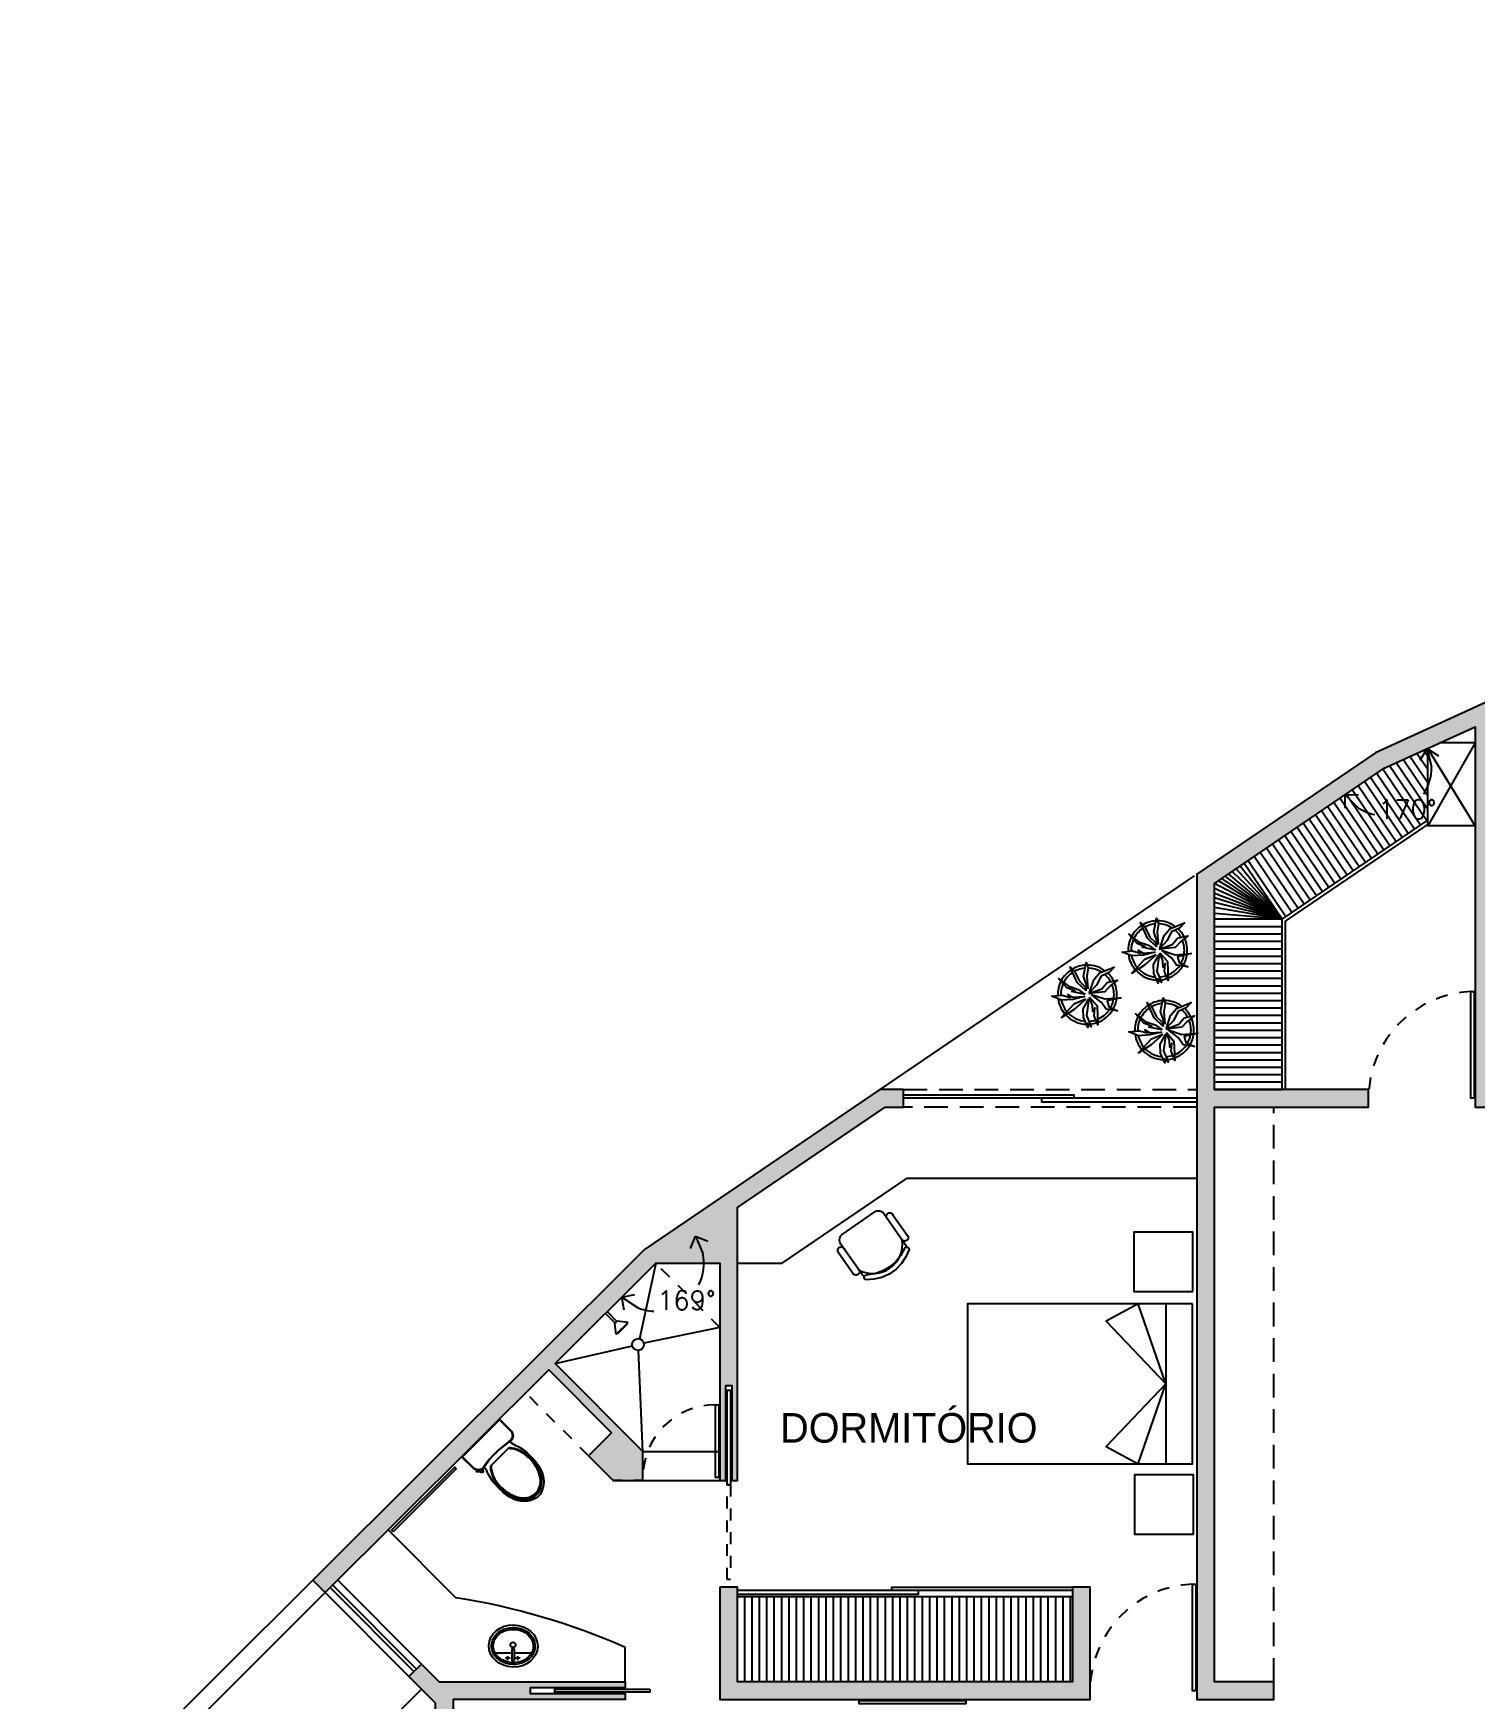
# Model space of a CAD drawing. Extents: x 2414.5 to 2499.6, y 2435.1 to 2467.4.
# Drawn here: x 2467.08 to 2479.27, y 2453.29 to 2467.37 of the extents above; entities that cross this region are included whole.
import ezdxf

# ---------------------------------------------------------------- set-up
doc = ezdxf.new("R2010")
doc.units = 0
doc.header["$LTSCALE"] = 4
doc.header["$MEASUREMENT"] = 0
doc.header["$PDMODE"] = 35
doc.header["$PDSIZE"] = 0.24
doc.linetypes.add('HIDDEN2', pattern=[0.1875, 0.125, -0.0625])
doc.linetypes.add('OCULTA1', pattern=[0.15000000000000002, 0.1, -0.05])
doc.layers.get('0').update_dxf_attribs({"linetype": 'CONTINUOUS'})
doc.layers.get('Defpoints').update_dxf_attribs({"linetype": 'CONTINUOUS'})
for name, color, linetype in [('calidad', 251, 'CONTINUOUS'), ('cotas', 7, 'CONTINUOUS'), ('MUE', 7, 'CONTINUOUS'), ('MUEBLES', 7, 'CONTINUOUS'), ('Muros', 2, 'CONTINUOUS'), ('Pisos', 8, 'CONTINUOUS'), ('PUERTA', 7, 'CONTINUOUS'), ('SANI', 7, 'CONTINUOUS')]:
    doc.layers.add(name, color=color, linetype=linetype)
doc.styles.add('INCESED901 NDLT BT', font='')
doc.styles.add('ROMANS', font='ROMANS.SHX')
doc.styles.get('INCESED901 NDLT BT').set_extended_font_data('Incised901 NdIt BT')
doc.dimstyles.new('1-100', dxfattribs={"dimtxt": 0.16, "dimasz": 0.16, "dimexe": 0, "dimexo": 0, "dimgap": 0.05, "dimtad": 0, "dimtih": 1, "dimtoh": 1, "dimzin": 1, "dimdsep": 46, "dimtxsty": 'ROMANS', "dimblk": 'OPEN90', "dimcen": 0, "dimse1": 1, "dimse2": 1, "dimclrd": 7, "dimclre": 7, "dimclrt": 2, "dimadec": 0, "dimazin": 0, "dimtfac": 1, "dimtofl": 0, "dimtmove": 0, "dimatfit": 3, "dimldrblk": 'OPEN90', "dimfxl": 1, "dimtolj": 1, "dimtzin": 1, "dimarcsym": 0})

# ---------------------------------------------------------------- blocks, each defined once
blk = doc.blocks.new('_OPEN90')
at = {"color": 0, "linetype": 'ByBlock'}
for p, q in [((0, 0), (-1, 0)), ((-0.5, 0.5), (0, 0)), ((0, 0), (-0.5, -0.5))]:
    blk.add_line(p, q, dxfattribs=at)
blk = doc.blocks.new('*D29')
at = {"layer": 'cotas', "color": 7}
for start, end in [(326.8987513794829, 1.307265955716979), (237.3269953532336, 258.5239594933266)]:
    blk.add_arc((2478.484249316174, 2461.162992491958), 0.399014498162811, start, end, dxfattribs=at)
at = {"layer": 'Defpoints', "color": 0}
for p in [(2478.955474387479, 2461.377136129383), (2478.484249316173, 2461.162992491958), (2478.484249316173, 2461.162992491958), (2478.490817490493, 2460.764032056789), (2472.336463153427, 2456.985698114398)]:
    blk.add_point(p, dxfattribs=at)
at = {"layer": 'cotas', "color": 7, "xscale": 0.16, "yscale": 0.16, "zscale": 0.16}
for p, rotation in [((2478.847513135277, 2461.328074191351), 102.8731123676078), ((2478.154213789152, 2460.938740132666), 135.7611489413428)]:
    blk.add_blockref('_OPEN90', p, dxfattribs=dict(at, rotation=rotation))
at = {"layer": 'cotas', "color": 2, "insert": (2478.679624038596, 2460.815082607674), "char_height": 0.16, "attachment_point": 5, "style": 'ROMANS'}
blk.add_mtext('\\A1;170°', dxfattribs=at)
blk = doc.blocks.new('*D30')
at = {"layer": 'cotas', "color": 7}
for start, end in [(333.2030121819358, 11.46772475016267), (247.6416727070229, 267.7123555036475)]:
    blk.add_arc((2472.336463153427, 2456.985698114398), 0.406013534419294, start, end, dxfattribs=at)
at = {"layer": 'Defpoints', "color": 0}
for p in [(2478.484249316173, 2461.162992491958), (2472.336463153427, 2456.985698114398), (2472.336463153427, 2456.985698114398), (2472.416305964991, 2456.587612551267), (2469.54685762344, 2454.204445125669)]:
    blk.add_point(p, dxfattribs=at)
at = {"layer": 'cotas', "color": 7, "xscale": 0.16, "yscale": 0.16, "zscale": 0.16}
for p, rotation in [((2472.672287769892, 2457.213884041018), 112.8315136398086), ((2472.048938103853, 2456.699033962472), 146.277883817377)]:
    blk.add_blockref('_OPEN90', p, dxfattribs=dict(at, rotation=rotation))
at = {"layer": 'cotas', "color": 2, "insert": (2472.595018491576, 2456.672654783138), "char_height": 0.16, "attachment_point": 5, "style": 'ROMANS'}
blk.add_mtext('\\A1;169°', dxfattribs=at)
blk = doc.blocks.new('S-209')
at = {"linetype": 'Continuous'}
for p, q in [((7.789970045272206, -17.97862261499626), (7.794829179889539, -17.98348174961359)), ((7.88148415524494, -18.29204138587837), (7.726661221898852, -18.13721845253228)), ((8.040192371208313, -18.22884494093237), (8.035333236590981, -18.22398580631503)), ((7.929700012917747, -18.35032633731913), (7.9091487663816, -18.35232991411468)), ((7.932111502754142, -18.36364955928554), (7.911844449736486, -18.36722318661392)), ((7.916024684091598, -18.3823368693808), (7.930124646163249, -18.37933659185931)), ((7.917750728804782, -18.39665209576069), (7.91939956747333, -18.41032692497913)), ((7.919552364164344, -18.41145748726392), (7.933555319072491, -18.40785426650556)), ((7.929981108868443, -18.37876598989482), (7.934024500672049, -18.3750361518894)), ((7.930223268725014, -18.38011921068193), (7.933355276145792, -18.40673201436234))]:
    blk.add_line(p, q, dxfattribs=at)
blk.add_line((8.119738694929257, -17.89907629127531), (8.10974064537753, -17.90907434082704))
for points in [[(7.675832465868546, -18.12735036759926), (7.696902821467975, -18.09779360883975, -0.086549), (7.767463950345724, -17.98462070530789), (7.780745038728672, -17.96939760845272, -0.042987), (7.814375498826137, -17.93760960166465, -0.101197), (7.902823965935442, -17.87002918233979, -0.27979), (8.121363252663146, -17.87219050194268), (8.146624484261888, -17.89745173354142, -0.27979), (8.148785803864778, -18.11599102026913, -0.101197), (8.08120538453992, -18.20443948737843, -0.042987), (8.049417377751846, -18.2380699474759), (8.034194280896687, -18.25135103585885, -0.086549), (7.921021377364819, -18.3219121647366), (7.890540194461276, -18.34364151955783)], [(7.911647920717341, -18.36689725919814, -0.000147), (7.911288736081723, -18.36485589540619, -0.000264), (7.910886002307468, -18.36255581808891, -0.000185), (7.910315233807072, -18.35927884116456, -0.0004730000000000001), (7.910303509679499, -18.35921106105203, -8e-06), (7.909575647861793, -18.35497512043736, -0.001562), (7.909185870580791, -18.35266328568533, -0.124491), (7.909188368619336, -18.35263350906587, -0.272659), (7.909200459125895, -18.35262318383989, -0.272659), (7.909215380742805, -18.35262874613905, -0.124491), (7.909227920896302, -18.35265587483765, -0.001562), (7.90965233764513, -18.35496161437563, -8e-06), (7.910417137126125, -18.3591910267829, -0.0004730000000000001), (7.910429310900636, -18.35925872362748, -0.000185), (7.911013768652259, -18.36253330243482, -0.000264), (7.911421981457723, -18.36483239719027, -0.000182), (7.911868763978325, -18.36736187771395)], [(7.934024500672049, -18.3750361518894, -0.000303), (7.933566826703389, -18.37252115998929, -0.0007059999999999999), (7.93337284568356, -18.37144284001728, -2e-06), (7.93251933252703, -18.36665957915736, -0.000278), (7.932513770227869, -18.36662823710041, -0.000204), (7.932042307086441, -18.36396253020807, -0.000208), (7.931582118425645, -18.36134789987718, -0.000265), (7.931228446128418, -18.35932746964824, -0.000185), (7.930724042185372, -18.35643041107943, -0.000475), (7.930713683652205, -18.35637042484717, -8e-06), (7.930074235745407, -18.35264743146736, -0.001574), (7.929732420804473, -18.3506189742079, -0.124305), (7.929734635731984, -18.35059261157445, -0.272823), (7.929745343990548, -18.35058346875338, -0.272823), (7.929758550287657, -18.3505884148697, -0.124305), (7.929769641578797, -18.35061242934691, -0.001574), (7.930142232354608, -18.35263545753594, -8e-06), (7.930814687677382, -18.35635262215913, -0.000475), (7.930825462550307, -18.35641252512345, -0.000185), (7.931342323378898, -18.35930738541834, -0.000265), (7.931701008406806, -18.36132693300699, -0.000208), (7.93216281246586, -18.36394128022684, -0.000204), (7.932631511111299, -18.3666074867269, -0.000278), (7.932637006796099, -18.36663882878385, -2e-06), (7.933470951984025, -18.37142553693696, -0.0007059999999999999), (7.933657472195399, -18.37250518919619, -0.000303), (7.934087567818519, -18.37502504394467)]]:
    blk.add_lwpolyline(points, format="xyb", dxfattribs=at)
for points in [[(7.904444959801007, -18.43256807793751), (7.802636133218918, -18.5343769045196), (7.484438081684972, -18.21617885298565), (7.58624690826706, -18.11437002640356, -0.473386), (7.680605118391445, -18.13526485316122), (7.685904290825309, -18.14323822581848, 0.095339), (7.875576760386093, -18.33291069537926), (7.883550133043354, -18.33820986781313), (7.902376134238652, -18.35283869795198, -0.36066)], [(7.677252850585342, -18.1385673600395, 0.09500700000000001), (7.880197865237251, -18.34151237469141, -0.4553), (7.90121469619745, -18.42914356685668), (7.802636133218918, -18.52772212983521), (7.491092856369358, -18.21617885298565), (7.589671419347891, -18.11760029000712, -0.4553), (7.677302594859571, -18.13861710431373, -6.517447)]]:
    blk.add_lwpolyline(points, format="xyb", close=True, dxfattribs=at)
for centre, radius, start, end in [((8.03141834389014, -18.13370059807781), 0.2798870788596822, 100.6107259999994, 118.990961999999), ((8.028331967306785, -18.13685575398911), 0.270208894453379, 100.6983890000006, 119.0341870000022), ((8.004660770549238, -18.05231831594769), 0.1829031373734923, 74.08576600000029, 98.32751899999916), ((8.00778020450934, -18.04919888198759), 0.1926305920057885, 74.08576600000029, 98.32751899999916), ((8.02366611425849, -17.99348351291595), 0.1346946941713231, 44.49907799999899, 74.08576600000029), ((8.038760145788814, -18.17991404470638), 0.321168439170113, 135.0000000000015, 152.1416410000037), ((8.035640728482303, -18.18303346201289), 0.3114409845378168, 135.0000000000015, 152.1416410000037), ((8.088002847186008, -18.22908143856823), 0.3907548613132644, 119.4698349999979, 135.0078089999984), ((8.084960602616952, -18.23227812853374), 0.381136639619857, 119.5153429999981, 135.0079939999991), ((8.020546696951978, -17.99660293022247), 0.1249672630907602, 44.46008500000237, 74.08576600000029), ((8.022212055982106, -17.99826828925259), 0.1249672630907602, 15.91423400000238, 45.53991500000221), ((8.025331473288617, -17.99514887194608), 0.1346946941713231, 15.91423400000238, 45.5009220000025), ((7.966496670256879, -18.01415421565533), 0.1829031373734923, 351.6724809999981, 15.91423400000238), ((7.96961610421698, -18.01103478169523), 0.1926305920057885, 351.6724809999981, 15.91423400000238), ((7.91929121921483, -18.1376878672821), 0.1926305920057885, 171.6724809999981, 179.8603729999968), ((7.974026974144174, -18.1456998096545), 0.2479496096535734, 152.1416410000037, 171.6724809999981), ((7.916171785254728, -18.1408073012422), 0.1829031373734923, 171.6724809999981, 180.9535709999973), ((7.970907556837663, -18.14881922696101), 0.2382221785730104, 152.1416410000037, 171.6724809999981), ((7.786536857670828, -17.93385438358762), 0.381136639619857, 314.9920059999994, 330.4846570000017), ((7.789733547636337, -17.93081213901856), 0.3907548613132644, 314.992190999997, 330.5301649999973), ((7.881959232215464, -17.99048301889778), 0.270208894453379, 330.9658129999979, 349.3016110000019), ((7.885114388126762, -17.98739664231443), 0.2798870788596822, 331.009037999998, 349.3892739999959), ((7.87800768496237, -18.10264320094984), 0.1829031373734923, 269.0464290000005, 278.3275189999991), ((7.872985744846251, -17.97131277133737), 0.3208411878363783, 271.5178219999995, 276.449689999999), ((7.869995759243562, -18.04790742936691), 0.2382221785730104, 278.3275189999991, 297.8583590000001), ((7.873115176550073, -18.0447880120604), 0.2479496096535734, 278.3275189999991, 297.8583590000001), ((7.835781524191678, -17.98317425772227), 0.3114409845378168, 297.8583590000001, 315.0000000000015), ((7.838900941498189, -17.98005484041576), 0.321168439170113, 297.8583590000001, 315.0000000000015)]:
    blk.add_arc(centre, radius, start, end, dxfattribs=at)
blk = doc.blocks.new('Silla2')
at = {"layer": 'MUE'}
for p, q in [((0.1282898167702058, 0.2226110246030508), (0.4436554349578614, 0.2226110246030508)), ((0.404234732684408, 0.2790426543775588), (0.1677105190436592, 0.2790426543775588)), ((0.499308191108625, 0.1669582684522872), (0.499308191108625, -0.1669582684522943)), ((0.4436554349578614, -0.2226110246030579), (0.1282898167702058, -0.2226110246030579)), ((0.404234732684408, -0.2782637807538215), (0.1677105190436592, -0.2782637807538215))]:
    blk.add_line(p, q, dxfattribs=at)
at = {"layer": 'MUE', "extrusion": (0, 0, -1), "flags": 128}
for points in [[(-0.0726370606194422, -0.2226110246030508), (-0.03694114466033227, -0.1645944249456477), (-0.01245364591737541, -0.1010296024627646), (0, -0.0340592287492214), (0, 0.03405922874921963), (-0.01245364591737541, 0.101029602462761), (-0.03694114466033227, 0.1645944249456459), (-0.0726370606194422, 0.2226110246030455)], [(-0.1022833057525503, -0.1953552313067082), (-0.0711058774982476, -0.1342193931551403), (-0.05194569668637428, -0.06832166777479287), (-0.04548253557759097, 1.77635683940025e-15), (-0.05194569668637428, 0.06832166777479465), (-0.0711058774982476, 0.1342193931551403), (-0.1022833057525574, 0.19535523130671)], [(-0.0726370606194422, 0.2226110246030508), (-0.0758397770110193, 0.2245659312946913), (-0.0793470097010669, 0.2258994871861919), (-0.08303948308189746, 0.2265663400858369), (-0.08679162179387134, 0.2265438113487033), (-0.09047582135090693, 0.2258326671426047), (-0.09396678777342515, 0.2244570923919103), (-0.09714579864456852, 0.2224638682853222), (-0.09990474067758015, 0.2199207813193738), (-0.1021497864829968, 0.2169143179835782), (-0.1038045854943235, 0.2135467234874984), (-0.1048128605337482, 0.2099325245578907), (-0.1051403217127316, 0.2061946345602905), (-0.1047758325785395, 0.2024601734038516), (-0.1037317888478952, 0.1988561443880954), (-0.1020436968477156, 0.1955051150153757)], [(-0.1025195096349378, 0.2162849401150932), (-0.1107326384088836, 0.219769013146573), (-0.1193969609138179, 0.2218959275022847), (-0.1282898167702058, 0.2226110246030508)], [(-0.1839425729209765, 0.2233898982267952), (-0.1783905812931152, 0.2223440936173144), (-0.1727411820061917, 0.2223951427505995), (-0.1672089956457086, 0.2235411062709218), (-0.1620041898800082, 0.2257384490430923), (-0.157324495194068, 0.2289036940515317), (-0.1533476931116198, 0.2329165936907103), (-0.1502248622780229, 0.2376246979696948), (-0.1480746389849941, 0.2428491460847795), (-0.1469787101798943, 0.2483914613384623), (-0.1469787101798943, 0.2540410912659059), (-0.1480746389849941, 0.2595834065195888), (-0.1502248622780229, 0.2648078546346717), (-0.1533476931116198, 0.2695159589136544), (-0.157324495194068, 0.273528858552833), (-0.1620041898800082, 0.2766941035612689), (-0.1672089956457086, 0.2788914463334375), (-0.1727411820061988, 0.2800374098537564), (-0.1783905812931152, 0.2800884589870378), (-0.1839425729209836, 0.2790426543775553)], [(-0.3880026788070978, 0.2790426543775553), (-0.3935546704349591, 0.280088458987036), (-0.3992040697218755, 0.280037409853751), (-0.4047362560823657, 0.2788914463334287), (-0.409941061848059, 0.27669410356126), (-0.4146207565339992, 0.2735288585528206), (-0.4185975586164474, 0.2695159589136438), (-0.4217203894500443, 0.2648078546346611), (-0.423870612743066, 0.2595834065195781), (-0.4249665415481729, 0.2540410912658952), (-0.4249665415481729, 0.2483914613384535), (-0.423870612743066, 0.2428491460847724), (-0.4217203894500443, 0.2376246979696894), (-0.4185975586164474, 0.2329165936907067), (-0.4146207565339992, 0.2289036940515299), (-0.409941061848059, 0.2257384490430923), (-0.4047362560823657, 0.2235411062709236), (-0.3992040697218755, 0.222395142750603), (-0.3935546704349591, 0.222344093617318), (-0.3880026788070978, 0.2233898982267988)], [(-0.4436554349578614, 0.2226110246030508), (-0.4533194346455858, 0.2217655341860567), (-0.4626897985930185, 0.2192547527335567), (-0.4714818130332432, 0.2151549690694683), (-0.4794283370564827, 0.2095907530458323), (-0.4862879195514154, 0.2027311705509014), (-0.4918521355750443, 0.1947846465276637), (-0.4959519192391326, 0.1859926320874337), (-0.4984627006916327, 0.1766222681400009), (-0.499308191108625, 0.1669582684522783)], [(-0.1020436968477227, -0.195505115015381), (-0.1037317888478952, -0.1988561443881007), (-0.1047758325785395, -0.2024601734038587), (-0.1051403217127387, -0.2061946345602976), (-0.1048128605337482, -0.2099325245578996), (-0.1038045854943235, -0.2135467234875073), (-0.1021497864830039, -0.2169143179835871), (-0.09990474067758015, -0.2199207813193844), (-0.09714579864456852, -0.2224638682853328), (-0.09396678777342515, -0.2244570923919191), (-0.09047582135090693, -0.2258326671426154), (-0.08679162179387134, -0.2265438113487139), (-0.08303948308189746, -0.2265663400858475), (-0.0793470097010669, -0.2258994871862026), (-0.0758397770110193, -0.2245659312947019), (-0.0726370606194422, -0.2226110246030615)], [(-0.1282898167702058, -0.2226110246030579), (-0.1193969609138179, -0.2218959275022918), (-0.1107326384088836, -0.2197690131465801), (-0.1025195096349378, -0.2162849401151004)], [(-0.1839425729209694, -0.2782637807538251), (-0.1783905812931081, -0.2793095853633059), (-0.1727411820061846, -0.2792585362300208), (-0.1672089956457015, -0.2781125727096985), (-0.1620041898800011, -0.2759152299375298), (-0.1573244951940609, -0.2727499849290904), (-0.1533476931116127, -0.2687370852899118), (-0.1502248622780158, -0.2640289810109291), (-0.1480746389849941, -0.2588045328958462), (-0.1469787101798872, -0.2532622176421633), (-0.1469787101798872, -0.2476125877147197), (-0.1480746389849941, -0.2420702724610369), (-0.1502248622780158, -0.2368458243459539), (-0.1533476931116127, -0.2321377200669694), (-0.1573244951940609, -0.2281248204277908), (-0.1620041898800011, -0.2249595754193514), (-0.1672089956457015, -0.222762232647181), (-0.1727411820061846, -0.2216162691268586), (-0.1783905812931081, -0.2215652199935736), (-0.1839425729209694, -0.2226110246030526)], [(-0.3880026788070907, -0.2226110246030597), (-0.393554670434952, -0.2215652199935789), (-0.3992040697218755, -0.2216162691268622), (-0.4047362560823586, -0.222762232647181), (-0.409941061848059, -0.2249595754193496), (-0.4146207565339992, -0.2281248204277873), (-0.4185975586164474, -0.2321377200669659), (-0.4217203894500443, -0.2368458243459504), (-0.4238706127430731, -0.2420702724610333), (-0.4249665415481729, -0.2476125877147162), (-0.4249665415481729, -0.2532622176421597), (-0.4238706127430731, -0.2588045328958426), (-0.4217203894500443, -0.2640289810109273), (-0.4185975586164474, -0.26873708528991), (-0.4146207565339992, -0.2727499849290886), (-0.409941061848059, -0.275915229937528), (-0.4047362560823586, -0.2781125727096967), (-0.3992040697218684, -0.2792585362300173), (-0.3935546704349449, -0.2793095853633023), (-0.3880026788070836, -0.2782637807538197)], [(-0.499308191108625, -0.1669582684522943), (-0.4982388390044008, -0.1778155825708314), (-0.4950718772933911, -0.1882556561966453), (-0.4899290105381056, -0.1978772831551563), (-0.4830078762237875, -0.2063107097182204), (-0.4745744496607216, -0.2132318440325385), (-0.4649528227022159, -0.2183747107878258), (-0.4545127490764003, -0.2215416724988337), (-0.4436554349578614, -0.2226110246030579)]]:
    blk.add_lwpolyline(points, dxfattribs=at)
at = {"layer": 'MUE'}
blk.add_arc((0.2859726258640336, -3.552713678800501e-15), 0.25, 117.0708947683131, 242.9291052316928, dxfattribs=at)
blk = doc.blocks.new('Maceta')
for points in [[(-0.01752058996407868, 0.05932350903412953), (-0.1677193831646946, 0.2031851663509769), (-0.283496854689929, 0.4658902268220118), (-0.2115270319495721, 0.393959398163588), (-0.127040510083134, 0.2219494656892493), (-0.03316606479347683, 0.1312543376925532)], [(0.01377035969426288, 0.09685210771112907), (-0.06132823874895621, 0.3095182249908248), (-0.0143918142612165, 0.5409486416092477), (0.01689913539757981, 0.4471247100505025), (-0.00500389083799746, 0.3095182249908248)], [(0.03880375794688007, 0.03117645130987512), (0.110773580687237, 0.2469689372851462), (0.2109055773830733, 0.3626847543109761), (0.4549788158738011, 0.4627626406936542), (0.3736210697102251, 0.3720662952632665), (0.2359389756356904, 0.3095182249908248), (0.1608403771920166, 0.1594013954168076)], [(-0.03316606479347683, -9.819254319154425e-05), (-0.2584634564373118, 0.04994075064814751), (-0.2083982562467099, 0.05932350903412953), (-0.3429499783042047, 0.1124900383542808), (-0.4837608480816016, 0.2719884088805884), (-0.3210469520686274, 0.1437634647736559), (-0.1520739083357512, 0.08434298063002643)], [(0.02941583452366103, 0.01553852066672334), (0.2484556747617717, 0.09685210771112907), (0.3360709723315267, 0.2031851663509769), (0.514431939487622, 0.2407149824612134), (0.3923953202424855, 0.1500186370308256), (0.3016512469698682, 0.04681316451979001)], [(-0.03942521251337894, -0.03450042252461571), (-0.2396892059050515, -0.08453936571595477), (-0.430565275873505, -0.0970484927970574), (-0.5964095439039738, -0.03137283639580346), (-0.4211789487644637, -0.01260731962429418), (-0.283496854689929, -0.0501371357345306), (-0.3273045034748066, -9.819254319154425e-05), (-0.2428179816083684, -0.04700954960571835)], [(-0.02064936566694087, -0.07828419345878501), (-0.2240437310761081, -0.1627253666315482), (-0.430565275873505, -0.3879006109928014), (-0.2115270319495721, -0.2471653223710746)], [(0.02941583452366103, -0.07202902120161525), (-0.01126303855789956, -0.3534983810109225), (0.07009470760567638, -0.5442713953907514), (0.004384032585221576, -0.4848509112466672), (0.01064158399140069, -0.5567817399050909), (-0.05819946304563928, -0.3910281971211589), (-0.06758738646885831, -0.2409101501139048)], [(0.03880375794688007, -0.04388196347736084), (0.1670979285981957, -0.1908712069225658), (0.1796146277247317, -0.5129979689709216), (0.120161504110456, -0.359753553268547), (0.129549427533675, -0.2252734369039899), (0.09825688156115575, -0.2878227246101233), (0.08887055445211445, -0.1783620798414631)], [(0.06696593190235944, -9.819254319154425e-05), (0.298522471267006, -0.07515660732997276), (0.5707562873985808, -0.05639230799170036), (0.3360709723315267, -0.1095588373118517), (0.3642331462870061, -0.2096367236945298), (0.514431939487622, -0.2784399662241412), (0.3235542732049907, -0.2502929084998868), (0.2390677513385526, -0.1283231366501241)]]:
    blk.add_lwpolyline(points, close=True)
for radius, start, end in [(0.5, 122.3231299396141, 151.6617971862354), (0.45, 123.2802889970804, 152.7749825049882), (0.5, 93.19793680463629, 120.147394118648), (0.45, 94.87025923617371, 118.539580619816), (0.5, 53.65505974548347, 90.46271715958302), (0.45, 57.62169793406093, 88.41691025871549), (0.45, 29.16559291705968, 49.26160769605427), (0.5, 27.39115289617414, 46.6374579899953), (0.5, 153.0066704527745, 181.9852254231637), (0.45, 155.546116315146, 181.5257029506003), (0.45, 352.1477489140418, 22.67368426481629), (0.5, 353.3417129645479, 24.09224283523112), (0.5, 188.0493372362197, 220.5202579817198), (0.45, 191.7440342598318, 219.7431122116045), (0.45, 292.414510508866, 325.5271989738022), (0.5, 290.3212424010856, 328.3003832095128), (0.45, 330.5705937743141, 349.603897657693), (0.5, 331.0533448787471, 352.0336343867062), (0.5, 222.9184016077866, 268.1555603605901), (0.45, 224.0656669417161, 265.2328375008899), (0.5, 270.1831498485533, 272.2789870533923), (0.45, 273.3822567425927, 288.5276045197587), (0.5, 275.4227605926937, 288.7954504602435)]:
    blk.add_arc((0.004384032585221576, -0.003225778671549051), radius, start, end)
blk = doc.blocks.new('RID')
at = {"layer": 'SANI', "linetype": 'ByBlock'}
for p, q in [((-0.000565446279324533, 0.01999999999998181), (0.1164477913257542, 0.01999999999998181)), ((0, 0), (0.1164477913257542, 0)), ((0.1897244475148909, 0.07999999999992724), (0.1164477913257542, 0.0249999999996362)), ((0.1164477913257542, -0.005000000000109139), (0.1164477913257542, 0.0249999999996362)), ((0.1897244475148909, -0.06000000000040018), (0.1897244475148909, 0.07999999999992724)), ((0.1949729857383318, -0.05081308628177794), (0.1949729857383318, 0.07062246014720586)), ((0.1897244475148909, -0.06000000000040018), (0.1164477913257542, -0.005000000000109139))]:
    blk.add_line(p, q, dxfattribs=at)
blk = doc.blocks.new('LAV.')
at = {"layer": 'MUEBLES'}
for p, q in [((-0.06161587238329957, 0.1122111651111481), (-0.02085054487361049, 0.1122111651111481)), ((-0.04123320862845503, 0.1295670475242332), (-0.04123320862845503, 0.09560995069659839)), ((-0.01038613182845438, 0.03538526876172909), (-0.01038613182845438, 0.1286974718659621)), ((0.0104787244849831, 0.0371400304306917), (0.01047872448543785, 0.1304522335353795)), ((0.02287982919551723, 0.1132087442611009), (0.06364515670566107, 0.1132087442611009)), ((0.04326249295081652, 0.1305646266737313), (0.04326249295081652, 0.09660752984609644))]:
    blk.add_line(p, q, dxfattribs=at)
for points in [[(-0.01038613182799963, 0.06795714842746747), (-0.1561863035890383, 0.06795714842746747)], [(0.1510746150493105, 0.06795714842746747), (0.0104787244849831, 0.06795714842837697)]]:
    blk.add_lwpolyline(points, dxfattribs=at)
blk.add_circle((0, 0), 0.02182115434824955, dxfattribs=at)
for centre, radius, start, end in [((0.0001936097428369976, 0.1278232340982868), 0.0106158006441852, 14.33847473551856, 175.2761993619015), ((-0.0002997514675371349, 0.04037730385880423), 0.01125413182605258, 206.3321103515546, 343.2825637447301)]:
    blk.add_arc(centre, radius, start, end, dxfattribs=at)
blk.add_ellipse((-0.002257099888538505, 0.009660255057042377), major_axis=(0.2060500318125003, -0.004525506712495711), ratio=0.8672014398613335, dxfattribs=at)
for points, knots in [([(0.1815720170629902, 0.005622789518838545), (0.1823849674115081, 0.04263708555072299), (0.1671902153698284, 0.08009740926127051), (0.09473905018285222, 0.1541291518828984), (0.01846401213197169, 0.175888407466573), (-0.115655966813847, 0.1468855386824544), (-0.168934128802448, 0.09786375993689944), (-0.1958326546869102, -0.01367212802097129), (-0.1703318486484022, -0.07552789379360547), (-0.06254504027174335, -0.1489840237295539), (0.01741457389880452, -0.1568218585239265), (0.1403503196183919, -0.105655515311355), (0.1803402289256155, -0.05046153449484336), (0.1815720170629902, 0.005622789518838545)], [0, 0, 0, 0, 0.72547094248044, 0.72547094248044, 1.840089853597831, 1.840089853597831, 2.954708764715221, 2.954708764715221, 4.069327675832612, 4.069327675832612, 5.183946586950003, 5.183946586950003, 6.283185307179586, 6.283185307179586, 6.283185307179586, 6.283185307179586]), ([(0.1667580738217112, 0.005948150300810084), (0.1674949971261412, 0.03950087270322911), (0.1531584709759954, 0.07429630064916637), (0.08613136508438402, 0.1400971912039495), (0.01524576123347288, 0.1601218638847968), (-0.1130261810035336, 0.1321951031072786), (-0.1640258520369571, 0.0797565452935487), (-0.1766646674609547, -0.02914023682797051), (-0.1418321969181306, -0.08894538371941962), (-0.01760377722030171, -0.1419019993950315), (0.06544818642350947, -0.132866562784784), (0.1467354801084184, -0.06680268298850933), (0.1659618415301338, -0.03030495893426632), (0.1667580738217112, 0.005948150300810084)], [0, 0, 0, 0, 0.7434195008505915, 0.7434195008505915, 1.841554207098206, 1.841554207098206, 3.054347468993046, 3.054347468993046, 4.267140730887887, 4.267140730887887, 5.479933992782727, 5.479933992782727, 6.283185307179586, 6.283185307179586, 6.283185307179586, 6.283185307179586])]:
    blk.add_open_spline(points, degree=3, knots=knots, dxfattribs=at)

msp = doc.modelspace()

# ---------------------------------------------------------------- hatches: boundary and pattern name
at = {"layer": 'calidad'}
h = msp.add_hatch(color=256, dxfattribs=at)
edge = h.paths.add_edge_path()
edge.add_line((2478.352596866088, 2458.452136129383), (2477.052596866088, 2458.452136129383))
edge.add_line((2477.052596866088, 2458.452136129383), (2477.052596866088, 2460.19021406863))
edge.add_line((2477.052596866088, 2460.19021406863), (2478.484249316173, 2461.162992491958))
edge.add_line((2478.484249316173, 2461.162992491958), (2479.252596866089, 2461.512160541719))
edge.add_line((2479.252596866089, 2461.512160541719), (2479.252596866088, 2458.302136129385))
edge.add_line((2479.252596866088, 2458.302136129385), (2479.402596866088, 2458.302136129385))
edge.add_arc((2483.402596866088, 2458.302136129383), 4, 90, 179.9999999999804, ccw=False)
edge.add_line((2483.402596866088, 2462.302136129383), (2486.402596866089, 2462.302136129384))
edge.add_line((2486.402596866089, 2462.302136129384), (2486.402596866089, 2460.377136129383))
edge.add_line((2486.402596866089, 2460.377136129383), (2486.552596866089, 2460.377136129383))
edge.add_line((2486.552596866089, 2460.377136129383), (2486.552596866089, 2462.452136129383))
edge.add_line((2486.552596866089, 2462.452136129383), (2483.552596866089, 2462.452136129383))
edge.add_line((2483.552596866089, 2462.452136129383), (2483.552596866089, 2463.466253600421))
edge.add_line((2483.552596866089, 2463.466253600421), (2486.402596866089, 2464.761408302121))
edge.add_line((2486.402596866089, 2464.761408302121), (2486.402596866089, 2463.352136129383))
edge.add_line((2486.402596866089, 2463.352136129383), (2486.552596866089, 2463.352136129383))
edge.add_line((2486.552596866089, 2463.352136129383), (2486.552596866089, 2464.829574339053))
edge.add_line((2486.552596866089, 2464.829574339053), (2488.632462820585, 2465.774749135498))
edge.add_line((2488.632462820585, 2465.774749135498), (2495.574817742418, 2467.117207407522))
edge.add_line((2495.574817742418, 2467.117207407522), (2499.356786161851, 2467.211762593222))
edge.add_line((2499.356786161851, 2467.211762593222), (2499.350857926943, 2465.027136129383))
edge.add_line((2499.350857926943, 2465.027136129383), (2496.518646383786, 2465.027136129383))
edge.add_line((2496.518646383786, 2465.027136129383), (2496.518646383786, 2464.977136129383))
edge.add_line((2496.518646383786, 2464.977136129383), (2497.418646383786, 2464.977136129383))
edge.add_line((2497.418646383786, 2464.977136129383), (2497.418646383787, 2464.927136129383))
edge.add_line((2497.418646383787, 2464.927136129383), (2496.518646383786, 2464.927136129383))
edge.add_line((2496.518646383786, 2464.927136129383), (2496.518646383786, 2464.877136129383))
edge.add_line((2496.518646383786, 2464.877136129383), (2499.350450884709, 2464.877136129383))
edge.add_line((2499.350450884709, 2464.877136129383), (2499.338999429858, 2460.657136129384))
edge.add_line((2499.338999429858, 2460.657136129384), (2497.263646383786, 2460.657136129384))
edge.add_line((2497.263646383786, 2460.657136129384), (2497.263646383785, 2460.577136129384))
edge.add_line((2497.263646383785, 2460.577136129384), (2499.138456706881, 2460.577136129384))
edge.add_line((2499.138456706881, 2460.577136129384), (2499.138456706881, 2460.457136129383))
edge.add_line((2499.138456706881, 2460.457136129383), (2497.263646383786, 2460.457136129383))
edge.add_line((2497.263646383786, 2460.457136129383), (2497.263646383786, 2460.377136129383))
edge.add_line((2497.263646383786, 2460.377136129383), (2499.488240169966, 2460.377136129383))
edge.add_line((2499.488240169966, 2460.377136129383), (2499.507204088612, 2467.365570152641))
edge.add_line((2499.507204088612, 2467.365570152641), (2495.558592530423, 2467.266848625188))
edge.add_line((2495.558592530423, 2467.266848625188), (2488.586560781402, 2465.91865168054))
edge.add_line((2488.586560781402, 2465.91865168054), (2483.402596866089, 2463.562849842519))
edge.add_line((2483.402596866089, 2463.562849842519), (2483.402596866086, 2462.452136129383))
edge.add_arc((2483.402596866087, 2458.302136129384), 4.149999999999181, 90.00000000001884, 164.548306569064)
edge.add_line((2479.402596866088, 2459.407803348758), (2479.402596866089, 2461.745088857678))
edge.add_line((2479.402596866089, 2461.745088857678), (2478.410535833646, 2461.294256397839))
edge.add_line((2478.410535833646, 2461.294256397839), (2476.902596866089, 2460.269642853365))
edge.add_line((2476.902596866089, 2460.269642853365), (2476.902596866088, 2458.452136129383))
edge.add_line((2476.902596866088, 2458.452136129383), (2476.902596866088, 2458.302136129384))
edge.add_line((2476.902596866088, 2458.302136129384), (2476.902596866088, 2453.302136129383))
edge.add_line((2476.902596866088, 2453.302136129383), (2477.552596866088, 2453.302136129383))
edge.add_line((2477.552596866088, 2453.302136129383), (2477.552596866088, 2453.452136129382))
edge.add_line((2477.552596866088, 2453.452136129382), (2477.052596866088, 2453.452136129382))
edge.add_line((2477.052596866088, 2453.452136129382), (2477.052596866088, 2458.302136129384))
edge.add_line((2477.052596866088, 2458.302136129384), (2478.352596866088, 2458.302136129385))
edge.add_line((2478.352596866088, 2458.302136129385), (2478.352596866088, 2458.452136129383))
for points in [[(2472.927596866089, 2455.152136129382), (2472.927596866089, 2455.952136129382), (2472.977596866089, 2455.952136129382), (2472.977596866089, 2455.152136129382), (2473.027596866089, 2455.152136129381), (2473.027596866088, 2456.985698114398), (2473.027596866089, 2457.455309271263), (2474.273884527443, 2458.302136129384), (2474.427745232834, 2458.302136129383), (2474.427745232834, 2458.452136129383), (2474.227745232834, 2458.452136129381), (2472.240521548807, 2457.101858468043), (2469.440950752994, 2454.310670051144), (2469.546857623439, 2454.204445125668), (2471.433551286878, 2456.08548971561), (2471.963085639106, 2455.55436508823), (2471.7683399424, 2455.360202492413), (2471.975783320258, 2455.152136129382), (2472.227596866089, 2455.152136129382), (2472.227596866089, 2455.395284895386), (2471.486663749617, 2456.138443150834), (2472.336463153427, 2456.985698114398), (2472.877596866089, 2456.985698114398), (2472.877596866089, 2455.152136129382)], [(2472.877596866089, 2454.252136129381), (2472.877596866089, 2453.302136129385), (2476.002596866088, 2453.302136129383), (2476.002596866088, 2454.252136129382), (2475.852596866088, 2454.252136129382), (2475.852596866088, 2453.452136129382), (2473.027596866089, 2453.452136129384), (2473.027596866089, 2454.252136129381)], [(2470.477596866087, 2453.270910726322), (2470.25290342641, 2453.496278955827), (2470.359128351886, 2453.602185826272), (2470.508728775115, 2453.452136129386), (2472.077596866089, 2453.452136129384), (2472.077596866089, 2453.402136129384), (2471.277596866089, 2453.402136129385), (2471.277596866089, 2453.352136129385), (2472.077596866089, 2453.352136129384), (2472.077596866089, 2453.302136129385), (2470.627596866087, 2453.302136129386), (2470.627596866088, 2452.189899684943), (2470.477596866087, 2452.189899684943)]]:
    msp.add_hatch(color=256, dxfattribs=at).paths.add_polyline_path(points)
at = {"layer": 'MUEBLES'}
h = msp.add_hatch(dxfattribs=at)
h.set_pattern_fill('ANSI31', color=8, scale=0.5, angle=79, style=0)
h.set_pattern_definition([(124, (-17.2881176754986, 7.202415590722012), (-0.05181484828469012, -0.03494955646692167), [])])
h.paths.add_polyline_path([(2477.30224799309, 2460.359846879787), (2477.622596866088, 2459.888384686638), (2478.852596866089, 2460.724144413536), (2478.85259686609, 2461.330384443234), (2478.484249316174, 2461.16299249196)])
h = msp.add_hatch(dxfattribs=at)
h.set_pattern_fill('ANSI31', color=8, scale=0.5, angle=135, style=0)
h.set_pattern_definition([(180, (-17.2881176754986, 7.202415590722012), (-1.387778780781446e-17, -0.0625), [])])
h.paths.add_polyline_path([(2477.052596866088, 2458.452136129383), (2477.622596866088, 2458.452136129384), (2477.622596866088, 2459.888384686638), (2477.052596866088, 2459.888384686637)])
h = msp.add_hatch(dxfattribs=at)
h.set_pattern_fill('ANSI31', color=8, scale=0.5, angle=45, style=0)
h.set_pattern_definition([(90, (-17.2881176754986, 7.202415590722012), (-0.0625, 1.387778780781446e-17), [])])
h.paths.add_polyline_path([(2475.852596866088, 2453.452136129382), (2475.852596866088, 2454.173397389129), (2473.027596866089, 2454.173397389129), (2473.027596866089, 2453.452136129384)])

# ---------------------------------------------------------------- linework, layer by layer
at = {"layer": 'MUEBLES', "color": 8}
for q in [(2477.235260473196, 2460.314330236427), (2477.26790107073, 2460.336508851778), (2477.30224799309, 2460.359846879786), (2477.052596866088, 2460.19021406863), (2477.084945478526, 2460.212194286107), (2477.113994909932, 2460.231932777861), (2477.141647706944, 2460.250722285243), (2477.171834356453, 2460.271233493332), (2477.202659588743, 2460.2921786053), (2477.052596866088, 2460.148036708195), (2477.052596866088, 2460.106320685064), (2477.052596866088, 2460.067694844362), (2477.052596866088, 2460.029069003661), (2477.052596866088, 2459.98735298053), (2477.052596866088, 2459.936367049963), (2477.052596866088, 2459.888384686638)]:
    msp.add_line((2477.622596866088, 2459.888384686638), q, dxfattribs=at)
at = {"layer": 'MUEBLES'}
for p, q in [((2473.027596866089, 2456.985698114398), (2473.404049241053, 2456.985698114398)), ((2473.027596866089, 2454.173397389129), (2475.852596866088, 2454.173397389129))]:
    msp.add_line(p, q, dxfattribs=at)
for points in [[(2473.404049241053, 2456.985698114398), (2474.458441705863, 2457.702136129384), (2476.902596866088, 2457.702136129384)], [(2476.406956781704, 2456.642357883345), (2476.137292004376, 2456.495985413709), (2476.641350303972, 2455.967357883345), (2476.137292004376, 2455.438730352981), (2476.406956781704, 2455.292357883345), (2476.641350303972, 2455.967357883345), (2476.406956781704, 2456.642357883345)], [(2476.641350303972, 2456.642357883345), (2476.641350303972, 2455.292357883345)]]:
    msp.add_lwpolyline(points, dxfattribs=at)
for points in [[(2476.870225838908, 2456.747726636688), (2476.870225838908, 2457.247726636688), (2476.370225838908, 2457.247726636688), (2476.370225838908, 2456.747726636688)], [(2476.866350303972, 2456.642357883345), (2474.966350303971, 2456.642357883345), (2474.966350303971, 2455.292357883345), (2476.866350303972, 2455.292357883345)], [(2470.118990262145, 2454.717444516667), (2470.105395291021, 2454.731080315632), (2470.639193117294, 2455.26327986275), (2470.652788088417, 2455.249644063785)], [(2476.87629749775, 2454.697726636688), (2476.87629749775, 2455.197726636688), (2476.37629749775, 2455.197726636688), (2476.37629749775, 2454.697726636688)]]:
    msp.add_lwpolyline(points, close=True, dxfattribs=at)
at = {"layer": 'Muros', "color": 7}
for p, q in [((2479.252596866089, 2461.377136129384), (2478.852596866089, 2460.677136129385)), ((2479.25259686609, 2460.677136129385), (2478.85259686609, 2461.330384443234)), ((2479.252596866089, 2461.377136129384), (2478.955474387478, 2461.377136129384))]:
    msp.add_line(p, q, dxfattribs=at)
at = {"layer": 'Muros'}
for p, q in [((2476.902596866089, 2460.269642853365), (2476.902596866089, 2460.269642853365)), ((2476.902596866088, 2458.452136129383), (2476.902596866088, 2458.452136129383)), ((2476.902596866088, 2458.302136129384), (2476.902596866088, 2458.302136129384)), ((2477.052596866088, 2458.302136129384), (2477.477596866088, 2458.302136129384)), ((2472.052596866089, 2455.152136129382), (2471.97759686609, 2455.152136129382)), ((2472.227596866089, 2455.152136129382), (2472.152596866089, 2455.152136129382))]:
    msp.add_line(p, q, dxfattribs=at)
at = {"layer": 'Muros', "color": 7, "linetype": 'OCULTA1', "ltscale": 0.5}
for p, q in [((2474.427745232835, 2458.452136129384), (2476.902596866088, 2458.452136129383)), ((2476.902596866088, 2458.302136129384), (2474.427745232834, 2458.302136129384)), ((2477.552596866088, 2453.452136129382), (2477.552596866088, 2458.302136129384))]:
    msp.add_line(p, q, dxfattribs=at)
at = {"layer": 'Muros', "color": 7, "linetype": 'OCULTA1', "ltscale": 0.25}
for p, q in [((2472.877596866088, 2456.442939291875), (2472.336463153427, 2456.985698114398)), ((2471.7683399424, 2455.360202492413), (2471.238805590172, 2455.891327119794))]:
    msp.add_line(p, q, dxfattribs=at)
at = {"layer": 'Muros', "color": 1}
for p, q in [((2470.359128351886, 2453.602185826272), (2469.653082548914, 2454.310351996112)), ((2467.192939732074, 2451.857575254566), (2469.546857623439, 2454.204445125668)), ((2469.546857623439, 2454.204445125668), (2470.252903426409, 2453.496278955826)), ((2470.358810296855, 2453.390054030351), (2467.446689995649, 2450.486653099916))]:
    msp.add_line(p, q, dxfattribs=at)
at = {"layer": 'Muros'}
msp.add_lwpolyline([(2479.402596866089, 2461.745088857678), (2478.410535833646, 2461.294256397839), (2476.902596866089, 2460.269642853365), (2476.902596866088, 2458.452136129383), (2476.902596866088, 2458.302136129384), (2476.902596866088, 2453.302136129383), (2477.552596866088, 2453.302136129383), (2477.552596866088, 2453.452136129382), (2477.052596866088, 2453.452136129382), (2477.052596866088, 2458.302136129384), (2478.352596866088, 2458.302136129385), (2478.352596866088, 2458.452136129383), (2477.052596866088, 2458.452136129383), (2477.052596866088, 2460.19021406863), (2478.484249316173, 2461.162992491958), (2479.252596866089, 2461.512160541719), (2479.252596866088, 2458.302136129385), (2479.402596866088, 2458.302136129385, -0.4142135623729951)], format="xyb", dxfattribs=at)
at = {"layer": 'Muros', "color": 7}
msp.add_lwpolyline([(2479.25259686609, 2460.677136129385), (2478.852596866089, 2460.677136129385), (2478.85259686609, 2461.330384443234)], dxfattribs=at)
at = {"layer": 'Muros'}
msp.add_lwpolyline([(2476.880411976334, 2460.254568676615), (2474.227745232835, 2458.452136129382)], dxfattribs=at)
for points in [[(2472.927596866089, 2455.152136129382), (2472.927596866089, 2455.952136129382), (2472.977596866089, 2455.952136129382), (2472.977596866089, 2455.152136129382), (2473.027596866089, 2455.152136129381), (2473.027596866088, 2456.985698114398), (2473.027596866089, 2457.455309271263), (2474.273884527443, 2458.302136129384), (2474.427745232834, 2458.302136129383), (2474.427745232834, 2458.452136129383), (2474.227745232834, 2458.452136129381), (2472.240521548807, 2457.101858468043), (2469.440950752994, 2454.310670051144), (2469.546857623439, 2454.204445125668), (2471.433551286878, 2456.08548971561), (2471.963085639106, 2455.55436508823), (2471.7683399424, 2455.360202492413), (2471.975783320258, 2455.152136129382), (2472.227596866089, 2455.152136129382), (2472.227596866089, 2455.395284895386), (2471.486663749617, 2456.138443150834), (2472.336463153427, 2456.985698114398), (2472.877596866089, 2456.985698114398), (2472.877596866089, 2455.152136129382)], [(2472.877596866089, 2454.252136129381), (2472.877596866089, 2453.302136129385), (2476.002596866088, 2453.302136129383), (2476.002596866088, 2454.252136129382), (2475.852596866088, 2454.252136129382), (2475.852596866088, 2453.452136129382), (2473.027596866089, 2453.452136129384), (2473.027596866089, 2454.252136129381)], [(2470.477596866087, 2453.270910726322), (2470.25290342641, 2453.496278955827), (2470.359128351886, 2453.602185826272), (2470.508728775115, 2453.452136129386), (2472.077596866089, 2453.452136129384), (2472.077596866089, 2453.402136129384), (2471.277596866089, 2453.402136129385), (2471.277596866089, 2453.352136129385), (2472.077596866089, 2453.352136129384), (2472.077596866089, 2453.302136129385), (2470.627596866087, 2453.302136129386), (2470.627596866088, 2452.189899684943), (2470.477596866087, 2452.189899684943)]]:
    msp.add_lwpolyline(points, close=True, dxfattribs=at)
at = {"layer": 'Muros', "color": 3, "linetype": 'Continuous'}
for points in [[(2474.427745232835, 2458.407136129383), (2475.864998851301, 2458.407136129383), (2475.864998851301, 2458.377136129383), (2474.427745232835, 2458.377136129383)], [(2476.902596866088, 2458.377136129383), (2475.591388990321, 2458.377136129383), (2475.591388990321, 2458.347136129384), (2476.902596866088, 2458.347136129384)], [(2469.610592578724, 2454.267989247934), (2470.316638381696, 2453.559823078094)], [(2470.295393396601, 2453.538641704005), (2469.589347593629, 2454.246807873845)]]:
    msp.add_lwpolyline(points, dxfattribs=at)
at = {"layer": 'Muros', "color": 7, "linetype": 'OCULTA1', "ltscale": 0.25}
msp.add_lwpolyline([(2472.939096866089, 2455.114741086557), (2472.966096866089, 2455.114741086557), (2472.966096866089, 2454.314741086557), (2472.939096866089, 2454.314741086557), (2472.939096866089, 2455.114741086557)], close=True, dxfattribs=at)
at = {"layer": 'Muros', "color": 1}
msp.add_lwpolyline([(2472.077596866089, 2453.452136129384), (2472.077596866089, 2453.742952888967, 0.0645853317690265), (2470.648145360774, 2454.162104078222), (2470.077982250819, 2454.733979477895)], format="xyb", dxfattribs=at)
msp.add_lwpolyline([(2469.440950752994, 2454.310670051144), (2467.082966328641, 2451.959745822929)], dxfattribs=at)
at = {"layer": 'Pisos', "color": 7}
for p, q in [((2472.336463153427, 2456.985698114398), (2472.197862760699, 2456.347750677064)), ((2472.877596866089, 2456.442939291874), (2472.236070231872, 2456.309219460559)), ((2471.486663749617, 2456.138443150834), (2472.138705310012, 2456.287914515079)), ((2472.227596866089, 2455.395284895386), (2472.189502958032, 2456.249262813426)), ((2472.227596866089, 2455.395284895386), (2472.877596866089, 2455.395284895387)), ((2472.227596866089, 2455.152136129382), (2472.877596866089, 2455.152136129382))]:
    msp.add_line(p, q, dxfattribs=at)
msp.add_circle((2472.187282068551, 2456.2990500543), 0.049836750535178, dxfattribs=at)
at = {"layer": 'PUERTA', "color": 7}
for p, q in [((2477.622596866088, 2459.888384686638), (2478.852596866089, 2460.724144413537)), ((2477.652596866088, 2459.87249892969), (2478.852596866089, 2460.687874273005)), ((2477.622596866088, 2458.452136129383), (2477.622596866088, 2459.888384686638)), ((2477.652596866088, 2458.452136129383), (2477.652596866088, 2459.87249892969))]:
    msp.add_line(p, q, dxfattribs=at)
at = {"layer": 'PUERTA', "color": 1}
for points in [[(2479.252596866088, 2458.377136129384), (2479.216596866088, 2458.377136129384), (2479.216596866088, 2459.277136129384), (2479.243596866088, 2459.277136129384), (2479.243596866088, 2458.377136129384)], [(2472.877596866089, 2455.177136129382), (2472.841596866089, 2455.177136129382), (2472.841596866089, 2455.791136129382), (2472.868596866089, 2455.791136129382), (2472.868596866089, 2455.177136129382)], [(2476.902596866088, 2453.377136129383), (2476.866596866088, 2453.377136129383), (2476.866596866088, 2454.277136129382), (2476.893596866088, 2454.277136129382), (2476.893596866088, 2453.377136129383)], [(2474.952596866091, 2453.302136129383), (2474.952596866091, 2453.266136129383), (2474.052596866091, 2453.266136129383), (2474.052596866091, 2453.293136129383), (2474.952596866091, 2453.293136129383)]]:
    msp.add_lwpolyline(points, dxfattribs=at)
for points in [[(2472.939096866089, 2455.914741086557), (2472.966096866089, 2455.914741086557), (2472.966096866089, 2455.114741086557), (2472.939096866089, 2455.114741086557), (2472.939096866089, 2455.914741086557)], [(2472.285749569945, 2453.390636129384), (2472.285749569945, 2453.363636129384), (2471.485749569945, 2453.363636129384), (2471.485749569945, 2453.390636129384), (2472.285749569945, 2453.390636129384)]]:
    msp.add_lwpolyline(points, close=True, dxfattribs=at)
at = {"layer": 'PUERTA', "color": 7, "linetype": 'Continuous'}
for points in [[(2473.027596866089, 2454.192136129382), (2474.554978035713, 2454.192136129382), (2474.554978035713, 2454.222136129382), (2473.027596866089, 2454.222136129382)], [(2475.852596866088, 2454.222136129382), (2474.329978035713, 2454.222136129382), (2474.329978035713, 2454.252136129382), (2475.852596866088, 2454.252136129382)]]:
    msp.add_lwpolyline(points, dxfattribs=at)
at = {"layer": 'PUERTA', "linetype": 'HIDDEN2', "ltscale": 0.2}
for centre, radius, start, end in [((2479.253888444772, 2458.376616213848), 0.901291728641406, 92.37133007150454, 179.9669485843737), ((2472.841596866089, 2455.177136129382), 0.6140000000000327, 90, 180), ((2476.903888444771, 2453.376616213847), 0.901291728641406, 92.37133007150454, 179.9669485843737)]:
    msp.add_arc(centre, radius, start, end, dxfattribs=at)

# ---------------------------------------------------------------- block references
at = {"layer": 'MUEBLES', "xscale": 0.5, "yscale": 0.5, "zscale": 0.5}
for p in [(2476.570824116105, 2459.626687846207), (2475.977191708394, 2459.253513724261), (2476.62699215934, 2458.95377150865)]:
    msp.add_blockref('Maceta', p, dxfattribs=at)
at = {"layer": 'MUEBLES'}
for name, p, rotation in [('Silla2', (2474.333484066365, 2456.91331679419), 124.922709978413), ('LAV.', (2471.131650741203, 2453.763950468987), 180)]:
    msp.add_blockref(name, p, dxfattribs=dict(at, rotation=rotation))
at = {"layer": 'MUEBLES', "color": 7, "linetype": 'Continuous', "rotation": 269.9140949277724}
msp.add_blockref('S-209', (2489.243973337915, 2463.126897901013), dxfattribs=at)
at = {"layer": 'Muros', "rotation": 314.9140949276934}
msp.add_blockref('RID', (2471.911563451522, 2456.562070632614), dxfattribs=at)

# ---------------------------------------------------------------- texts
at = {"color": 4, "style": 'INCESED901 NDLT BT'}
msp.add_text('DORMITÓRIO', height=0.25, dxfattribs=at).set_placement((2473.386260847626, 2455.47056326078))

# ---------------------------------------------------------------- dimensions: what is measured, and where the dimension line sits
at = {"layer": 'cotas'}
for base, line1, line2, picture, middle in [((2478.490817490493, 2460.764032056789), ((2472.336463153427, 2456.985698114398), (2478.484249316173, 2461.162992491958)), ((2478.484249316173, 2461.162992491958), (2478.955474387479, 2461.377136129383)), '*D29', (2478.679624038597, 2460.815082607674)), ((2472.416305964991, 2456.587612551267), ((2469.54685762344, 2454.204445125668), (2472.336463153427, 2456.985698114398)), ((2472.336463153427, 2456.985698114398), (2478.484249316173, 2461.162992491958)), '*D30', (2472.595018491576, 2456.672654783138))]:
    dim = msp.add_angular_dim_2l(base=base, line1=line1, line2=line2, dimstyle='1-100', override={"dimdec": 0, "dimazin": 1}, dxfattribs=at)
    dim.commit()
    dim.dimension.update_dxf_attribs({"geometry": picture, "text_midpoint": middle})

doc.saveas('drawing.dxf')
